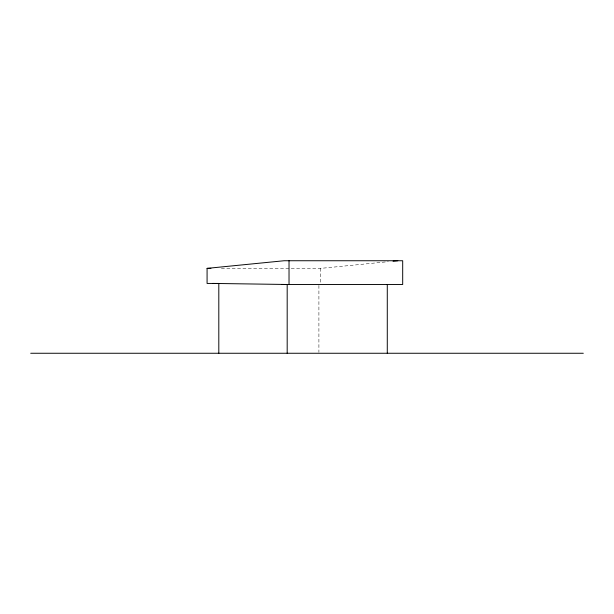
<?xml version="1.0" encoding="UTF-8"?>
<svg xmlns="http://www.w3.org/2000/svg" width="614" height="614" viewBox="0 0 614 614"><rect width="100%" height="100%" fill="white"/><g stroke="black" fill="none" stroke-linecap="round" stroke-linejoin="round"><path stroke-width="0.46" stroke-dasharray="3.07 2.3" d="M221.408 268.372L320.746 268.372L388.286 261.679M320.746 268.372L320.746 283.538M318.904 285.441L318.904 352.306"/><path stroke-width="0.92" d="M218.807 353.257L218.807 283.438L207.079 283.438L207.079 268.372L284.128 260.743L402.692 260.743L402.692 284.489L281.673 284.489M393.044 261.211L397.803 260.743M207.079 268.372L210.901 268.372M30.7 353.257L583.3 353.257M212.59 283.438L219.267 283.507M213.296 283.438L287.183 284.489L287.183 353.257M387.281 284.489L387.281 353.257M289.025 260.743L289.025 284.489"/></g></svg>
